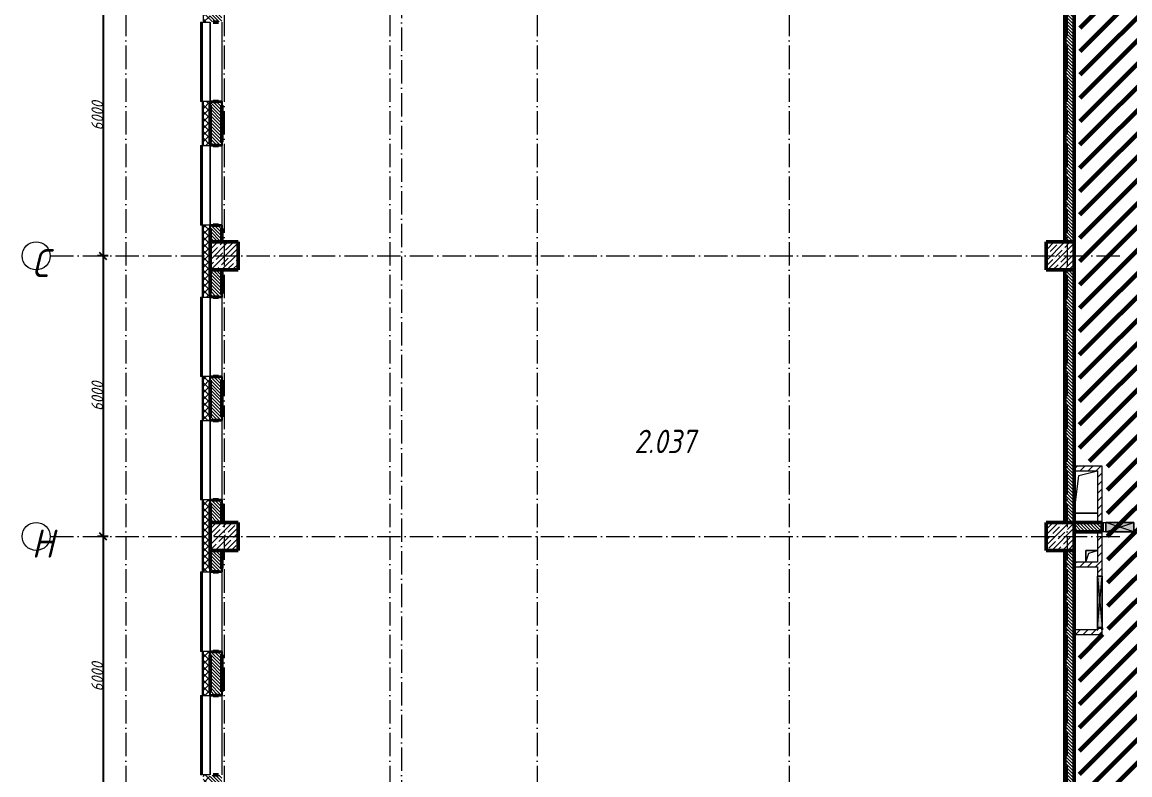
# Model space of a CAD drawing. Header units: millimetres. Extents: x -606178 to 312196, y -19338 to 632709.
# Drawn here: x -198175 to -174459, y 471375 to 487475 of the extents above; entities that cross this region are included whole.
import ezdxf

# ---------------------------------------------------------------- set-up
doc = ezdxf.new("R2010")
doc.units = ezdxf.units.MM
doc.linetypes.add('50_200_ШТРИХ_1Т_ш5_п1_п1_', pattern=[700, 500, -100, 0, -100])
for name, color, linetype, lineweight in [('6.4.1) Окр пт с инж. ПТ2.16', 3, 'Continuous', 60), ('A-____-____-DIMS', 7, 'Continuous', 9), ('A-DETL-GENF-OTLN', 7, 'Continuous', 9), ('A-FLOR-____-OTLN', 7, 'Continuous', 9), ('A-GENM-____-MCUT', 7, 'Continuous', 25), ('A-GENM-____-OTLN', 7, 'Continuous', 9), ('A-GENM-____-OTLN-1', 7, 'Continuous', 25), ('A-GLAZ-____-OTLN', 7, 'Continuous', 9), ('A-WALL-____-MCUT-2', 7, 'Continuous', 50), ('A-WALL-____-MCUT-3', 7, 'Continuous', 9), ('A-WALL-____-OTLN', 7, 'Continuous', 9), ('A-WALL-____-PATT-1', 7, 'Continuous', 9), ('A-WALL-FNSH-MCUT-1', 7, 'Continuous', 9), ('I-WALL-____-OTLN', 7, 'Continuous', 9), ('S-COLS-____-MCUT', 7, 'Continuous', 50), ('S-COLS-____-OTLN', 7, 'Continuous', 9), ('S-GRID-____-IDEN', 7, 'Continuous', 9), ('S-GRID-____-OTLN-1', 7, '50_200_ШТРИХ_1Т_ш5_п1_п1_', 9), ('Марки помещений', 7, 'Continuous', 9)]:
    doc.layers.add(name, color=color, linetype=linetype, lineweight=lineweight)
doc.layers.add('A-GLAZ-____-OTLN-1', color=7, linetype='Continuous', lineweight=9, true_color=0xc0c0c0)
doc.styles.add('ISOCPEUR_I', font='isocpeui.ttf', dxfattribs={"width": 0.9, "height": 2.5})
doc.styles.add('ISOCPEUR_I_3', font='isocpeui.ttf', dxfattribs={"width": 0.85, "height": 2.2})
doc.styles.add('ISOCPEUR_I_9', font='isocpeui.ttf', dxfattribs={"width": 0.9, "height": 250})
doc.dimstyles.new('ISO-2_5_0_9К_БОЛЬШОЙ_ОСИ', dxfattribs={"dimscale": 304.8, "dimtxt": 248.995294, "dimasz": 0.492126, "dimexe": 0.393701, "dimexo": 0, "dimgap": 0, "dimtad": 1, "dimdec": 0, "dimzin": 0, "dimdsep": 46, "dimtxsty": 'ISOCPEUR_I_9', "dimblk1": 'OBLIQUE', "dimblk2": 'OBLIQUE', "dimsah": 1, "dimcen": 0.09, "dimdle": 0.393701, "dimazin": 0, "dimtfac": 1, "dimtdec": 4, "dimtix": 1, "dimtmove": 0, "dimatfit": 3, "dimfxl": 1, "dimtvp": 1, "dimtolj": 1, "dimtzin": 0, "dimarcsym": 2})
pattern_1 = [(135, (-264901.3, 451794.26), (-35.35534, -35.35534), [])]
pattern_2 = [(45, (-264901.3, 451794.26), (-84.85281, 84.85281), [])]

# ---------------------------------------------------------------- blocks, each defined once
blk = doc.blocks.new('BSC_Колонна _Прямоугольная - 600х600-V10-АР1_План отверстий 2 этажа в осях 1-64_А-ГГ')
at = {"layer": 'S-COLS-____-OTLN'}
h = blk.add_hatch(dxfattribs=at)
h.set_pattern_fill('FP_38', color=256, style=0, pattern_type=2)
h.set_pattern_definition([(45, (-71050, -30681.04), (-114.04925, 114.04925), []), (45, (-70935.95, -30681.04), (-114.04925, 114.04925), [201.613, -40.323, 3.353, -36.97])])
h.paths.add_polyline_path([(-300, -300), (300, -300), (300, 300), (-300, 300)], flags=0)
at = {"layer": 'S-COLS-____-MCUT'}
for p, q in [((300, 300), (-300, 300)), ((-300, 300), (-300, -300)), ((300, -300), (300, 300)), ((-300, -300), (300, -300))]:
    blk.add_line(p, q, dxfattribs=at)
blk = doc.blocks.new('BSC_Колонна _Прямоугольная - 600х600-V11-АР1_План отверстий 2 этажа в осях 1-64_А-ГГ')
at = {"layer": 'S-COLS-____-OTLN'}
h = blk.add_hatch(dxfattribs=at)
h.set_pattern_fill('FP_39', color=256, style=0, pattern_type=2)
h.set_pattern_definition([(45, (-71050, -24681.04), (-114.04925, 114.04925), []), (45, (-70935.95, -24681.04), (-114.04925, 114.04925), [201.613, -40.323, 3.353, -36.97])])
h.paths.add_polyline_path([(-300, -300), (300, -300), (300, 300), (-300, 300), (-300, 135)], flags=0)
at = {"layer": 'S-COLS-____-MCUT'}
for p, q in [((300, 300), (-300, 300)), ((-300, 300), (-300, -300)), ((300, -300), (300, 300)), ((-300, -300), (300, -300))]:
    blk.add_line(p, q, dxfattribs=at)
blk = doc.blocks.new('BSC_Колонна _Прямоугольная - 600х600-V13-АР1_План отверстий 2 этажа в осях 1-64_А-ГГ')
at = {"layer": 'S-COLS-____-OTLN'}
h = blk.add_hatch(dxfattribs=at)
h.set_pattern_fill('FP_42', color=256, style=0, pattern_type=2)
h.set_pattern_definition([(45, (-88950, -30681.04), (-114.04925, 114.04925), []), (45, (-88835.95, -30681.04), (-114.04925, 114.04925), [201.613, -40.323, 3.353, -36.97])])
h.paths.add_polyline_path([(-300, -300), (300, -300), (300, 300), (-300, 300)], flags=0)
at = {"layer": 'S-COLS-____-MCUT'}
for p, q in [((300, 300), (-300, 300)), ((-300, 300), (-300, -300)), ((300, -300), (300, 300)), ((-300, -300), (300, -300))]:
    blk.add_line(p, q, dxfattribs=at)
blk = doc.blocks.new('BSC_Колонна _Прямоугольная - 600х600-V14-АР1_План отверстий 2 этажа в осях 1-64_А-ГГ')
at = {"layer": 'S-COLS-____-OTLN'}
h = blk.add_hatch(dxfattribs=at)
h.set_pattern_fill('FP_43', color=256, style=0, pattern_type=2)
h.set_pattern_definition([(45, (-88950, -24681.04), (-114.04925, 114.04925), []), (45, (-88835.95, -24681.04), (-114.04925, 114.04925), [201.613, -40.323, 3.353, -36.97])])
h.paths.add_polyline_path([(-300, -300), (300, -300), (300, 300), (-300, 300), (-300, 135)], flags=0)
at = {"layer": 'S-COLS-____-MCUT'}
for p, q in [((300, 300), (-300, 300)), ((-300, 300), (-300, -300)), ((300, -300), (300, 300)), ((-300, -300), (300, -300))]:
    blk.add_line(p, q, dxfattribs=at)
blk = doc.blocks.new('Фахверк_СКБ_Уголок - 250_2700-27497298-АР1_План отверстий 2 этажа в осях 1-64_А-ГГ')
at = {"layer": 'A-GENM-____-MCUT'}
for p, q in [((200, 181), (125, 181)), ((125, 181), (125, 106)), ((125, 106), (131, 106)), ((131, 106), (131, 175)), ((131, 175), (200, 175)), ((200, 175), (200, 181)), ((131, -6), (125, -6)), ((125, -6), (125, -81)), ((125, -81), (200, -81)), ((131, -75), (131, -6)), ((200, -75), (131, -75)), ((200, -81), (200, -75))]:
    blk.add_line(p, q, dxfattribs=at)
blk = doc.blocks.new('AR_Отверстие прямоугольное _в плите_ - AR_Отверстие прямоугольное _в плите_-30552785-АР1_План отверстий 2 этажа в осях 1-64_А-ГГ')
at = {"layer": 'A-GENM-____-OTLN'}
for p, q in [((-250, -450), (-150, 350)), ((-150, 350), (250, 450)), ((-250, -450), (250, -450))]:
    blk.add_line(p, q, dxfattribs=at)
blk = doc.blocks.new('AR_Отверстие прямоугольное _в плите_ - AR_Отверстие прямоугольное _в плите_-V176-АР1_План отверстий 2 этажа в осях 1-64_А-ГГ')
at = {"layer": 'A-GENM-____-OTLN'}
for p, q in [((125, 125), (-125, 125)), ((-125, 125), (-125, -125)), ((-125, -125), (-63, 63)), ((-63, 63), (125, 125))]:
    blk.add_line(p, q, dxfattribs=at)
blk = doc.blocks.new('Отлив_СКБ - Отлив витража_СФТК-31883956-АР1_План отверстий 2 этажа в осях 1-64_А-ГГ')
at = {"layer": 'A-GLAZ-____-OTLN-1'}
for points in [[(0, 3), (0, 2), (1700, 3), (1700, 37), (0, 37)], [(0, 2), (0, 0), (1700, 0), (1700, 2)]]:
    blk.add_hatch(color=256, dxfattribs=at).paths.add_polyline_path(points, flags=0)
at = {"layer": 'A-GLAZ-____-OTLN'}
for p, q in [((0, 3), (0, 37)), ((1700, 37), (0, 37)), ((0, 2), (1700, 2)), ((1700, 37), (1700, 3)), ((1700, 0), (0, 0))]:
    blk.add_line(p, q, dxfattribs=at)
blk = doc.blocks.new('154_Фахверк_СКБ_Швеллер - Тип_100_3960_зеркало-V199-АР1_План отверстий 2 этажа в осях 1-64_А-ГГ')
at = {"layer": 'A-GENM-____-MCUT'}
for p, q in [((175, 50), (125, 50)), ((128, 47), (175, 47)), ((128, -47), (128, 47)), ((175, 47), (175, 50)), ((125, -50), (175, -50)), ((175, -47), (128, -47)), ((175, -50), (175, -47))]:
    blk.add_line(p, q, dxfattribs=at)
blk = doc.blocks.new('AR_Отверстие прямоугольное _в стене_ - AR_Отверстие прямоугольное _в стене__ЭОМ-36813478-АР1_План отверстий 2 этажа в осях 1-64_А-ГГ')
at = {"layer": 'A-GLAZ-____-OTLN'}
blk.add_hatch(color=256, dxfattribs=at).paths.add_polyline_path([(300, 100), (-300, 100), (-300, -100), (300, -100), (300, 65)], flags=0)
at = {"layer": 'A-DETL-GENF-OTLN'}
for p, q in [((-300, -100), (-300, 100)), ((-300, 100), (300, 100)), ((300, 100), (-300, -100)), ((-300, 100), (300, -100)), ((300, 100), (-300, 100)), ((-300, 100), (-300, -100)), ((300, 100), (300, -100)), ((300, -100), (300, 100)), ((300, -100), (-300, -100)), ((-300, -100), (300, -100))]:
    blk.add_line(p, q, dxfattribs=at)
blk = doc.blocks.new('AR_Отверстие прямоугольное _в стене_ - AR_Отверстие прямоугольное _в стене__ОВ-36943067-АР1_План отверстий 2 этажа в осях 1-64_А-ГГ')
at = {"layer": 'A-GLAZ-____-OTLN'}
blk.add_hatch(color=256, dxfattribs=at).paths.add_polyline_path([(-550, -50), (550, -50), (550, 50), (-550, 50)], flags=0)
at = {"layer": 'A-DETL-GENF-OTLN'}
for p, q in [((-550, -50), (-550, 50)), ((-550, 50), (550, 50)), ((550, 50), (-550, -50)), ((-550, 50), (550, -50)), ((550, 50), (-550, 50)), ((-550, 50), (-550, -50)), ((550, 50), (550, -50)), ((550, -50), (550, 50)), ((550, -50), (-550, -50)), ((-550, -50), (550, -50))]:
    blk.add_line(p, q, dxfattribs=at)
blk = doc.blocks.new('Ось сетки - Круг_Ø6_00__ISO-2_5_0_9K_-25732049-АР1_План отверстий 1 этажа в осях 1-64_А-ГГ')
at = {"layer": 'S-GRID-____-IDEN'}
blk.add_circle((0, 0), 3, dxfattribs=at)
blk = doc.blocks.new('_Oblique')
at = {"color": 0, "linetype": 'ByBlock', "lineweight": -2}
blk.add_line((-0.5, -0.5), (0.5, 0.5), dxfattribs=at)
blk = doc.blocks.new('*D4621')
at = {"layer": 'A-____-____-DIMS', "color": 0, "lineweight": -2, "transparency": 16777216}
for p, q in [((-196441, 488595), (-196441, 482355)), ((-196335, 488475), (-196561, 488475)), ((-196335, 482475), (-196561, 482475))]:
    blk.add_line(p, q, dxfattribs=at)
at = {"layer": 'Defpoints', "color": 0, "transparency": 16777216}
for p in [(-196335, 488475), (-196441, 482475), (-196335, 482475)]:
    blk.add_point(p, dxfattribs=at)
at = {"layer": 'A-____-____-DIMS', "color": 0, "lineweight": -2, "transparency": 16777216, "xscale": 150, "yscale": 150, "zscale": 150}
for p, rotation in [((-196441, 488475), 90), ((-196441, 482475), 270)]:
    blk.add_blockref('_Oblique', p, dxfattribs=dict(at, rotation=rotation))
at = {"layer": 'A-____-____-DIMS', "color": 0, "transparency": 16777216, "insert": (-196566, 485475), "char_height": 250, "width": 758.48, "attachment_point": 5, "rotation": 90, "style": 'ISOCPEUR_I_9'}
blk.add_mtext('\\A1;6000', dxfattribs=at)
blk = doc.blocks.new('*D4622')
at = {"layer": 'A-____-____-DIMS', "color": 0, "lineweight": -2, "transparency": 16777216}
for p, q in [((-196335, 482475), (-196561, 482475)), ((-196441, 482595), (-196441, 476355)), ((-196335, 476475), (-196561, 476475))]:
    blk.add_line(p, q, dxfattribs=at)
at = {"layer": 'Defpoints', "color": 0, "transparency": 16777216}
for p in [(-196335, 482475), (-196441, 476475), (-196335, 476475)]:
    blk.add_point(p, dxfattribs=at)
at = {"layer": 'A-____-____-DIMS', "color": 0, "lineweight": -2, "transparency": 16777216, "xscale": 150, "yscale": 150, "zscale": 150}
for p, rotation in [((-196441, 482475), 90), ((-196441, 476475), 270)]:
    blk.add_blockref('_Oblique', p, dxfattribs=dict(at, rotation=rotation))
at = {"layer": 'A-____-____-DIMS', "color": 0, "transparency": 16777216, "insert": (-196566, 479475), "char_height": 250, "width": 758.48, "attachment_point": 5, "rotation": 90, "style": 'ISOCPEUR_I_9'}
blk.add_mtext('\\A1;6000', dxfattribs=at)
blk = doc.blocks.new('*D4623')
at = {"layer": 'A-____-____-DIMS', "color": 0, "lineweight": -2, "transparency": 16777216}
for p, q in [((-196335, 476475), (-196561, 476475)), ((-196441, 476595), (-196441, 470355)), ((-196335, 470475), (-196561, 470475))]:
    blk.add_line(p, q, dxfattribs=at)
at = {"layer": 'Defpoints', "color": 0, "transparency": 16777216}
for p in [(-196335, 476475), (-196441, 470475), (-196335, 470475)]:
    blk.add_point(p, dxfattribs=at)
at = {"layer": 'A-____-____-DIMS', "color": 0, "lineweight": -2, "transparency": 16777216, "xscale": 150, "yscale": 150, "zscale": 150}
for p, rotation in [((-196441, 476475), 90), ((-196441, 470475), 270)]:
    blk.add_blockref('_Oblique', p, dxfattribs=dict(at, rotation=rotation))
at = {"layer": 'A-____-____-DIMS', "color": 0, "transparency": 16777216, "insert": (-196566, 473475), "char_height": 250, "width": 758.48, "attachment_point": 5, "rotation": 90, "style": 'ISOCPEUR_I_9'}
blk.add_mtext('\\A1;6000', dxfattribs=at)

msp = doc.modelspace()

# ---------------------------------------------------------------- hatches: boundary and pattern name
at = {"layer": '6.4.1) Окр пт с инж. ПТ2.16'}
h = msp.add_hatch(dxfattribs=at)
h.set_pattern_fill('ANSI31', color=256, scale=111)
h.paths.add_polyline_path([(-171763.3011, 493763.3011), (-172313.3011, 493763.3011), (-172282.8065, 494690.3933), (-175508.8065, 494690.3933), (-175539.3011, 478087.3011), (-174939.3011, 478087.3011), (-174939.3011, 476875.3011), (-171763.3011, 476875.3011)])
h.paths.add_polyline_path([(-171763.3011, 476875.3011), (-174939.3011, 476875.3011), (-174924.1531, 474383.4251), (-175540.0709, 474375.3011), (-175539.3011, 471331.8405), (-175539.3011, 457987.3011), (-175039.3011, 457987.3011), (-175039.3011, 450237.3011), (-172099.3011, 450237.3011), (-172099.3011, 450487.3011), (-171763.3011, 476575.3011)])
at = {"layer": 'A-WALL-____-PATT-1'}
h = msp.add_hatch(dxfattribs=at)
h.set_pattern_fill('FP_1', color=256, style=0, pattern_type=2)
h.set_pattern_definition([(45, (-264901.3, 451794.26), (-70.71068, 70.71068), []), (135, (-264901.3, 451794.26), (-70.71068, -70.71068), [])])
h.paths.add_polyline_path([(-194301.3011, 464125.3011), (-194151.3011, 464125.3011), (-194151.3011, 465420.3011), (-194157.3011, 465420.3011), (-194157.3011, 465495.3011), (-194301.3011, 465495.3011)], flags=0)
h.paths.add_polyline_path([(-194157.3011, 467195.3011), (-194157.3011, 467270.3011), (-194151.3011, 467270.3011), (-194151.3011, 468060.3011), (-194157.3011, 468060.3011), (-194157.3011, 468135.3011), (-194301.3011, 468135.3011), (-194301.3011, 467195.3011), (-194216.4192, 467195.3011)], flags=0)
h.paths.add_polyline_path([(-194216.4192, 469835.3011), (-194157.3011, 469835.3011), (-194157.3011, 469910.3011), (-194151.3011, 469910.3011), (-194151.3011, 471300.3011), (-194157.3011, 471300.3011), (-194157.3011, 471375.3011), (-194301.3011, 471375.3011), (-194301.3011, 469835.3011)], flags=0)
h.paths.add_polyline_path([(-194157.3011, 473075.3011), (-194157.3011, 473150.3011), (-194151.3011, 473150.3011), (-194151.3011, 473940.3011), (-194157.3011, 473940.3011), (-194157.3011, 474015.3011), (-194301.3011, 474015.3011), (-194301.3011, 473075.3011), (-194216.4192, 473075.3011)], flags=0)
h.paths.add_polyline_path([(-194216.4192, 475715.3011), (-194157.3011, 475715.3011), (-194157.3011, 475790.3011), (-194151.3011, 475790.3011), (-194151.3011, 477180.3011), (-194157.3011, 477180.3011), (-194157.3011, 477255.3011), (-194301.3011, 477255.3011), (-194301.3011, 475715.3011)], flags=0)
h.paths.add_polyline_path([(-194216.4192, 478955.3011), (-194157.3011, 478955.3011), (-194157.3011, 479030.3011), (-194151.3011, 479030.3011), (-194151.3011, 479820.3011), (-194157.3011, 479820.3011), (-194157.3011, 479895.3011), (-194301.3011, 479895.3011), (-194301.3011, 478955.3011)], flags=0)
h.paths.add_polyline_path([(-194157.3011, 481595.3011), (-194157.3011, 481670.3011), (-194151.3011, 481670.3011), (-194151.3011, 483060.3011), (-194157.3011, 483060.3011), (-194157.3011, 483135.3011), (-194301.3011, 483135.3011), (-194301.3011, 481595.3011), (-194216.4192, 481595.3011)], flags=0)
h.paths.add_polyline_path([(-194157.3011, 484835.3011), (-194157.3011, 484910.3011), (-194151.3011, 484910.3011), (-194151.3011, 485700.3011), (-194157.3011, 485700.3011), (-194157.3011, 485775.3011), (-194301.3011, 485775.3011), (-194301.3011, 484835.3011), (-194216.4192, 484835.3011)], flags=0)
h.paths.add_polyline_path([(-194216.4192, 487475.3011), (-194157.3011, 487475.3011), (-194157.3011, 487550.3011), (-194151.3011, 487550.3011), (-194151.3011, 488940.3011), (-194157.3011, 488940.3011), (-194157.3011, 489015.3011), (-194301.3011, 489015.3011), (-194301.3011, 487475.3011)], flags=0)
h.paths.add_polyline_path([(-194216.4192, 490715.3011), (-194157.3011, 490715.3011), (-194157.3011, 490790.3011), (-194151.3011, 490790.3011), (-194151.3011, 491580.3011), (-194157.3011, 491580.3011), (-194157.3011, 491655.3011), (-194301.3011, 491655.3011), (-194301.3011, 490715.3011)], flags=0)
h.paths.add_polyline_path([(-194157.3011, 493355.3011), (-194157.3011, 493430.3011), (-194151.3011, 493430.3011), (-194151.3011, 494875.3011), (-194301.3011, 494875.3011), (-194301.3011, 493355.3011), (-194216.4192, 493355.3011)], flags=0)
h = msp.add_hatch(dxfattribs=at)
h.set_pattern_fill('FP_6', color=256, style=0, pattern_type=2)
h.set_pattern_definition(pattern_1)
h.paths.add_polyline_path([(-193901.3011, 482775.3011), (-193901.3011, 483129.3011), (-193970.3011, 483129.3011), (-193970.3011, 483135.3011), (-194082.3011, 483135.3011), (-194082.3011, 483129.3011), (-194151.3011, 483129.3011), (-194151.3011, 482775.3011), (-193970.3011, 482775.3011)], flags=0)
h.paths.add_polyline_path([(-194082.3011, 484835.3011), (-193970.3011, 484835.3011), (-193970.3011, 484841.3011), (-193901.3011, 484841.3011), (-193901.3011, 485769.3011), (-193970.3011, 485769.3011), (-193970.3011, 485775.3011), (-194082.3011, 485775.3011), (-194082.3011, 485769.3011), (-194151.3011, 485769.3011), (-194151.3011, 484841.3011), (-194082.3011, 484841.3011)], flags=0)
h.paths.add_polyline_path([(-193970.3011, 487475.3011), (-193970.3011, 487481.3011), (-193901.3011, 487481.3011), (-193901.3011, 488175.3011), (-194151.3011, 488175.3011), (-194151.3011, 487481.3011), (-194082.3011, 487481.3011), (-194082.3011, 487475.3011)], flags=0)
h = msp.add_hatch(dxfattribs=at)
h.set_pattern_fill('FP_6', color=256, style=0, pattern_type=2)
h.set_pattern_definition(pattern_1)
h.paths.add_polyline_path([(-175651.3011, 482775.3011), (-175651.3011, 488175.3011), (-175851.3011, 488175.3011), (-175851.3011, 482775.3011)], flags=0)
h = msp.add_hatch(dxfattribs=at)
h.set_pattern_fill('FP_6', color=256, style=0, pattern_type=2)
h.set_pattern_definition(pattern_1)
h.paths.add_polyline_path([(-194082.3011, 476775.3011), (-193901.3011, 476775.3011), (-193901.3011, 477249.3011), (-193970.3011, 477249.3011), (-193970.3011, 477255.3011), (-194082.3011, 477255.3011), (-194082.3011, 477249.3011), (-194151.3011, 477249.3011), (-194151.3011, 476775.3011)], flags=0)
h.paths.add_polyline_path([(-194082.3011, 478955.3011), (-193970.3011, 478955.3011), (-193970.3011, 478961.3011), (-193901.3011, 478961.3011), (-193901.3011, 479889.3011), (-193970.3011, 479889.3011), (-193970.3011, 479895.3011), (-194082.3011, 479895.3011), (-194082.3011, 479889.3011), (-194151.3011, 479889.3011), (-194151.3011, 478961.3011), (-194082.3011, 478961.3011)], flags=0)
h.paths.add_polyline_path([(-193970.3011, 481595.3011), (-193970.3011, 481601.3011), (-193901.3011, 481601.3011), (-193901.3011, 482175.3011), (-194151.3011, 482175.3011), (-194151.3011, 481601.3011), (-194082.3011, 481601.3011), (-194082.3011, 481595.3011)], flags=0)
h = msp.add_hatch(dxfattribs=at)
h.set_pattern_fill('FP_6', color=256, style=0, pattern_type=2)
h.set_pattern_definition(pattern_1)
h.paths.add_polyline_path([(-175651.3011, 476775.3011), (-175651.3011, 482175.3011), (-175851.3011, 482175.3011), (-175851.3011, 476775.3011)], flags=0)
h = msp.add_hatch(dxfattribs=at)
h.set_pattern_fill('FP_4', color=256, style=0, pattern_type=2)
h.set_pattern_definition(pattern_2)
h.paths.add_polyline_path([(-175151.3011, 477875.3011), (-175051.3011, 477875.3011), (-175051.3011, 477975.3011), (-175651.3011, 477975.3011), (-175651.3011, 477875.3011)], flags=0)
h = msp.add_hatch(dxfattribs=at)
h.set_pattern_fill('FP_4', color=256, style=0, pattern_type=2)
h.set_pattern_definition(pattern_2)
h.paths.add_polyline_path([(-175051.3011, 476775.3011), (-175051.3011, 477875.3011), (-175151.3011, 477875.3011), (-175151.3011, 476775.3011)], flags=0)
h = msp.add_hatch(dxfattribs=at)
h.set_pattern_fill('FP_6', color=256, style=0, pattern_type=2)
h.set_pattern_definition(pattern_1)
h.paths.add_polyline_path([(-175051.3011, 476575.3011), (-175051.3011, 476775.3011), (-175651.3011, 476775.3011), (-175651.3011, 476575.3011)], flags=0)
h = msp.add_hatch(dxfattribs=at)
h.set_pattern_fill('FP_4', color=256, style=0, pattern_type=2)
h.set_pattern_definition(pattern_2)
h.paths.add_polyline_path([(-175148.3011, 474475.3011), (-175054.3011, 474475.3011), (-175054.7826, 474522.3011), (-175148.3011, 474522.3011)], flags=0)
h.paths.add_polyline_path([(-175151.3011, 475625.3011), (-175051.3011, 475625.3011), (-175051.3011, 476575.3011), (-175151.3011, 476575.3011), (-175151.3011, 475825.3011)], flags=0)
h = msp.add_hatch(dxfattribs=at)
h.set_pattern_fill('FP_6', color=256, style=0, pattern_type=2)
h.set_pattern_definition(pattern_1)
h.paths.add_polyline_path([(-193901.3011, 470775.3011), (-193901.3011, 471369.3011), (-193970.3011, 471369.3011), (-193970.3011, 471375.3011), (-194082.3011, 471375.3011), (-194082.3011, 471369.3011), (-194151.3011, 471369.3011), (-194151.3011, 470775.3011), (-194082.3011, 470775.3011)], flags=0)
h.paths.add_polyline_path([(-193970.3011, 473075.3011), (-193970.3011, 473081.3011), (-193901.3011, 473081.3011), (-193901.3011, 474009.3011), (-193970.3011, 474009.3011), (-193970.3011, 474015.3011), (-194082.3011, 474015.3011), (-194082.3011, 474009.3011), (-194151.3011, 474009.3011), (-194151.3011, 473081.3011), (-194082.3011, 473081.3011), (-194082.3011, 473075.3011)], flags=0)
h.paths.add_polyline_path([(-193970.3011, 475715.3011), (-193970.3011, 475721.3011), (-193901.3011, 475721.3011), (-193901.3011, 476175.3011), (-194151.3011, 476175.3011), (-194151.3011, 475721.3011), (-194082.3011, 475721.3011), (-194082.3011, 475715.3011)], flags=0)
h = msp.add_hatch(dxfattribs=at)
h.set_pattern_fill('FP_6', color=256, style=0, pattern_type=2)
h.set_pattern_definition(pattern_1)
h.paths.add_polyline_path([(-175651.3011, 470775.3011), (-175651.3011, 476175.3011), (-175851.3011, 476175.3011), (-175851.3011, 470775.3011)], flags=0)
h = msp.add_hatch(dxfattribs=at)
h.set_pattern_fill('FP_4', color=256, style=0, pattern_type=2)
h.set_pattern_definition(pattern_2)
h.paths.add_polyline_path([(-175151.3011, 475825.3011), (-175151.3011, 475925.3011), (-175651.3011, 475925.3011), (-175651.3011, 475825.3011)], flags=0)
h = msp.add_hatch(dxfattribs=at)
h.set_pattern_fill('FP_4', color=256, style=0, pattern_type=2)
h.set_pattern_definition(pattern_2)
h.paths.add_polyline_path([(-175051.3011, 474375.3011), (-175051.3011, 474475.3011), (-175651.3011, 474475.3011), (-175651.3011, 474375.3011), (-175148.3011, 474375.3011)], flags=0)

# ---------------------------------------------------------------- linework, layer by layer
at = {"layer": 'A-FLOR-____-OTLN'}
for p, q in [((-175151.3011, 476975.3011), (-175651.3011, 476975.3011)), ((-175401.3011, 476175.3011), (-175151.3011, 476175.3011)), ((-175401.3011, 475925.3011), (-175401.3011, 476175.3011))]:
    msp.add_line(p, q, dxfattribs=at)
at = {"layer": 'A-WALL-____-MCUT-2'}
for p, q in [((-175851.3011, 488175.3011), (-175851.3011, 482775.3011)), ((-175651.3011, 482775.3011), (-175651.3011, 488175.3011)), ((-194082.3011, 487475.3011), (-193970.3011, 487475.3011)), ((-194151.3011, 484910.3011), (-194151.3011, 485700.3011)), ((-194151.3011, 485700.3011), (-194151.3011, 484910.3011)), ((-193970.3011, 485775.3011), (-194082.3011, 485775.3011)), ((-193901.3011, 484910.3011), (-193901.3011, 485700.3011)), ((-194082.3011, 484835.3011), (-193970.3011, 484835.3011)), ((-193970.3011, 483135.3011), (-194082.3011, 483135.3011)), ((-194151.3011, 482775.3011), (-194151.3011, 483060.3011)), ((-194151.3011, 483060.3011), (-194151.3011, 482775.3011)), ((-193901.3011, 482775.3011), (-193901.3011, 483060.3011)), ((-194151.3011, 481670.3011), (-194151.3011, 482175.3011)), ((-194151.3011, 482175.3011), (-194151.3011, 481670.3011)), ((-193901.3011, 481670.3011), (-193901.3011, 482175.3011)), ((-175851.3011, 482175.3011), (-175851.3011, 476775.3011)), ((-175651.3011, 476775.3011), (-175651.3011, 482175.3011)), ((-194082.3011, 481595.3011), (-193970.3011, 481595.3011)), ((-194151.3011, 479030.3011), (-194151.3011, 479820.3011)), ((-194151.3011, 479820.3011), (-194151.3011, 479030.3011)), ((-193970.3011, 479895.3011), (-194082.3011, 479895.3011)), ((-193901.3011, 479030.3011), (-193901.3011, 479820.3011)), ((-194082.3011, 478955.3011), (-193970.3011, 478955.3011)), ((-194151.3011, 476775.3011), (-194151.3011, 477180.3011)), ((-194151.3011, 477180.3011), (-194151.3011, 476775.3011)), ((-193970.3011, 477255.3011), (-194082.3011, 477255.3011)), ((-193901.3011, 476775.3011), (-193901.3011, 477180.3011)), ((-175051.3011, 476775.3011), (-175651.3011, 476775.3011)), ((-175051.3011, 476575.3011), (-175051.3011, 476775.3011)), ((-175651.3011, 476575.3011), (-175051.3011, 476575.3011)), ((-194151.3011, 475790.3011), (-194151.3011, 476175.3011)), ((-194151.3011, 476175.3011), (-194151.3011, 475790.3011)), ((-193901.3011, 475790.3011), (-193901.3011, 476175.3011)), ((-175851.3011, 476175.3011), (-175851.3011, 470775.3011)), ((-175651.3011, 470775.3011), (-175651.3011, 476175.3011)), ((-194082.3011, 475715.3011), (-193970.3011, 475715.3011)), ((-194151.3011, 473150.3011), (-194151.3011, 473940.3011)), ((-194151.3011, 473940.3011), (-194151.3011, 473150.3011)), ((-193970.3011, 474015.3011), (-194082.3011, 474015.3011)), ((-193901.3011, 473150.3011), (-193901.3011, 473940.3011)), ((-194082.3011, 473075.3011), (-193970.3011, 473075.3011)), ((-193970.3011, 471375.3011), (-194082.3011, 471375.3011))]:
    msp.add_line(p, q, dxfattribs=at)
at = {"layer": 'A-WALL-____-MCUT-3'}
for p, q in [((-194301.3011, 489015.3011), (-194301.3011, 487475.3011)), ((-194301.3011, 487475.3011), (-194157.3011, 487475.3011)), ((-194313.3011, 485775.3011), (-194313.3011, 484835.3011)), ((-194308.3011, 485775.3011), (-194308.3011, 484835.3011)), ((-194157.3011, 485775.3011), (-194301.3011, 485775.3011)), ((-194301.3011, 485775.3011), (-194301.3011, 484835.3011)), ((-194301.3011, 484835.3011), (-194157.3011, 484835.3011)), ((-194313.3011, 483135.3011), (-194313.3011, 481595.3011)), ((-194308.3011, 483135.3011), (-194308.3011, 481595.3011)), ((-194157.3011, 483135.3011), (-194301.3011, 483135.3011)), ((-194301.3011, 483135.3011), (-194301.3011, 481595.3011)), ((-194301.3011, 481595.3011), (-194157.3011, 481595.3011)), ((-194313.3011, 479895.3011), (-194313.3011, 478955.3011)), ((-194308.3011, 479895.3011), (-194308.3011, 478955.3011)), ((-194157.3011, 479895.3011), (-194301.3011, 479895.3011)), ((-194301.3011, 479895.3011), (-194301.3011, 478955.3011)), ((-194301.3011, 478955.3011), (-194157.3011, 478955.3011)), ((-194313.3011, 477255.3011), (-194313.3011, 475715.3011)), ((-194308.3011, 477255.3011), (-194308.3011, 475715.3011)), ((-194157.3011, 477255.3011), (-194301.3011, 477255.3011)), ((-194301.3011, 477255.3011), (-194301.3011, 475715.3011)), ((-194301.3011, 475715.3011), (-194157.3011, 475715.3011)), ((-194313.3011, 474015.3011), (-194313.3011, 473075.3011)), ((-194308.3011, 474015.3011), (-194308.3011, 473075.3011)), ((-194157.3011, 474015.3011), (-194301.3011, 474015.3011)), ((-194301.3011, 474015.3011), (-194301.3011, 473075.3011)), ((-194301.3011, 473075.3011), (-194157.3011, 473075.3011)), ((-194157.3011, 471375.3011), (-194301.3011, 471375.3011))]:
    msp.add_line(p, q, dxfattribs=at)
at = {"layer": 'A-WALL-____-OTLN'}
for p, q in [((-194151.3011, 487475.3011), (-194151.3011, 485775.3011)), ((-194151.3011, 485775.3011), (-194151.3011, 487475.3011)), ((-193901.3011, 487475.3011), (-193901.3011, 485775.3011)), ((-194151.3011, 484835.3011), (-194151.3011, 483135.3011)), ((-194151.3011, 483135.3011), (-194151.3011, 484835.3011)), ((-193901.3011, 484835.3011), (-193901.3011, 483135.3011)), ((-194151.3011, 481595.3011), (-194151.3011, 479895.3011)), ((-194151.3011, 479895.3011), (-194151.3011, 481595.3011)), ((-193901.3011, 481595.3011), (-193901.3011, 479895.3011)), ((-194151.3011, 478955.3011), (-194151.3011, 477255.3011)), ((-194151.3011, 477255.3011), (-194151.3011, 478955.3011)), ((-193901.3011, 478955.3011), (-193901.3011, 477255.3011)), ((-194151.3011, 475715.3011), (-194151.3011, 474015.3011)), ((-194151.3011, 474015.3011), (-194151.3011, 475715.3011)), ((-193901.3011, 475715.3011), (-193901.3011, 474015.3011)), ((-194151.3011, 473075.3011), (-194151.3011, 471375.3011)), ((-194151.3011, 471375.3011), (-194151.3011, 473075.3011)), ((-193901.3011, 473075.3011), (-193901.3011, 471375.3011))]:
    msp.add_line(p, q, dxfattribs=at)
at = {"layer": 'A-WALL-FNSH-MCUT-1'}
for p, q in [((-194301.3011, 485775.3011), (-194321.3011, 485775.3011)), ((-194321.3011, 485775.3011), (-194321.3011, 484835.3011)), ((-194321.3011, 484835.3011), (-194301.3011, 484835.3011)), ((-194301.3011, 483135.3011), (-194321.3011, 483135.3011)), ((-194321.3011, 483135.3011), (-194321.3011, 481595.3011)), ((-194321.3011, 481595.3011), (-194301.3011, 481595.3011)), ((-194301.3011, 479895.3011), (-194321.3011, 479895.3011)), ((-194321.3011, 479895.3011), (-194321.3011, 478955.3011)), ((-194321.3011, 478955.3011), (-194301.3011, 478955.3011)), ((-175051.3011, 477975.3011), (-175651.3011, 477975.3011)), ((-175651.3011, 477975.3011), (-175651.3011, 477875.3011)), ((-175651.3011, 477875.3011), (-175151.3011, 477875.3011)), ((-175151.3011, 477875.3011), (-175151.3011, 476775.3011)), ((-175051.3011, 476775.3011), (-175051.3011, 477975.3011)), ((-194301.3011, 477255.3011), (-194321.3011, 477255.3011)), ((-194321.3011, 477255.3011), (-194321.3011, 475715.3011)), ((-175151.3011, 476775.3011), (-175051.3011, 476775.3011)), ((-175151.3011, 476575.3011), (-175151.3011, 475925.3011)), ((-175051.3011, 475625.3011), (-175051.3011, 476575.3011)), ((-175151.3011, 475925.3011), (-175651.3011, 475925.3011)), ((-175651.3011, 475925.3011), (-175651.3011, 475825.3011)), ((-175651.3011, 475825.3011), (-175151.3011, 475825.3011)), ((-175151.3011, 475825.3011), (-175151.3011, 475625.3011)), ((-194321.3011, 475715.3011), (-194301.3011, 475715.3011)), ((-175151.3011, 474475.3011), (-175651.3011, 474475.3011)), ((-175651.3011, 474475.3011), (-175651.3011, 474375.3011)), ((-175651.3011, 474375.3011), (-175051.3011, 474375.3011)), ((-175051.3011, 474375.3011), (-175051.3011, 474475.3011)), ((-194301.3011, 474015.3011), (-194321.3011, 474015.3011)), ((-194321.3011, 474015.3011), (-194321.3011, 473075.3011)), ((-194321.3011, 473075.3011), (-194301.3011, 473075.3011))]:
    msp.add_line(p, q, dxfattribs=at)
at = {"layer": 'I-WALL-____-OTLN'}
for p, q in [((-175051.3011, 476775.3011), (-174971.3011, 476775.3011)), ((-174971.3011, 476575.3011), (-175051.3011, 476575.3011))]:
    msp.add_line(p, q, dxfattribs=at)
at = {"layer": 'S-GRID-____-OTLN-1'}
for p, q in [((-195951.3011, 501675.2188), (-195951.3011, 447559.231)), ((-193851.3011, 501675.2188), (-193851.3011, 447559.231)), ((-190301.3011, 501675.2188), (-190301.3011, 463125.3011)), ((-187151.3011, 501675.2188), (-187151.3011, 460364.1588)), ((-181751.3011, 501675.2188), (-181751.3011, 463616.9934)), ((-175801.3011, 501675.2188), (-175801.3011, 447311.6528)), ((-190051.3011, 501362.3448), (-190051.3011, 463125.3011)), ((-197574.5306, 482475.3011), (-174582.5138, 482475.3011)), ((-197574.5306, 476475.3011), (-174582.5138, 476475.3011))]:
    msp.add_line(p, q, dxfattribs=at)

# ---------------------------------------------------------------- block references
at = {"layer": 'A-GENM-____-OTLN'}
for name, p in [('AR_Отверстие прямоугольное _в плите_ - AR_Отверстие прямоугольное _в плите_-30552785-АР1_План отверстий 2 этажа в осях 1-64_А-ГГ', (-175401.3011, 477425.3011)), ('AR_Отверстие прямоугольное _в плите_ - AR_Отверстие прямоугольное _в плите_-V176-АР1_План отверстий 2 этажа в осях 1-64_А-ГГ', (-175276.3011, 476050.3011))]:
    msp.add_blockref(name, p, dxfattribs=at)
at = {"layer": 'A-GENM-____-OTLN-1'}
for name, p, rotation in [('Фахверк_СКБ_Уголок - 250_2700-27497298-АР1_План отверстий 2 этажа в осях 1-64_А-ГГ', (-194076.3011, 485900.3011), 269.9999999999999), ('Фахверк_СКБ_Уголок - 250_2700-27497298-АР1_План отверстий 2 этажа в осях 1-64_А-ГГ', (-193976.3011, 484710.3011), 89.99999999999991), ('Фахверк_СКБ_Уголок - 250_2700-27497298-АР1_План отверстий 2 этажа в осях 1-64_А-ГГ', (-194076.3011, 483260.3011), 269.9999999999999), ('Фахверк_СКБ_Уголок - 250_2700-27497298-АР1_План отверстий 2 этажа в осях 1-64_А-ГГ', (-193976.3011, 481470.3011), 89.99999999999991), ('Фахверк_СКБ_Уголок - 250_2700-27497298-АР1_План отверстий 2 этажа в осях 1-64_А-ГГ', (-194076.3011, 480020.3011), 269.9999999999999), ('Фахверк_СКБ_Уголок - 250_2700-27497298-АР1_План отверстий 2 этажа в осях 1-64_А-ГГ', (-193976.3011, 478830.3011), 89.99999999999991), ('Фахверк_СКБ_Уголок - 250_2700-27497298-АР1_План отверстий 2 этажа в осях 1-64_А-ГГ', (-194076.3011, 477380.3011), 269.9999999999999), ('Фахверк_СКБ_Уголок - 250_2700-27497298-АР1_План отверстий 2 этажа в осях 1-64_А-ГГ', (-193976.3011, 475590.3011), 89.99999999999991), ('154_Фахверк_СКБ_Швеллер - Тип_100_3960_зеркало-V199-АР1_План отверстий 2 этажа в осях 1-64_А-ГГ', (-175101.3011, 474650.3011), 269.9999999999996), ('Фахверк_СКБ_Уголок - 250_2700-27497298-АР1_План отверстий 2 этажа в осях 1-64_А-ГГ', (-194076.3011, 474140.3011), 269.9999999999999), ('Фахверк_СКБ_Уголок - 250_2700-27497298-АР1_План отверстий 2 этажа в осях 1-64_А-ГГ', (-193976.3011, 472950.3011), 89.99999999999991)]:
    msp.add_blockref(name, p, dxfattribs=dict(at, rotation=rotation))
at = {"layer": 'A-GLAZ-____-OTLN'}
for name, p, rotation in [('Отлив_СКБ - Отлив витража_СФТК-31883956-АР1_План отверстий 2 этажа в осях 1-64_А-ГГ', (-194318.3011, 485775.3011), 90), ('Отлив_СКБ - Отлив витража_СФТК-31883956-АР1_План отверстий 2 этажа в осях 1-64_А-ГГ', (-194318.3011, 483135.3011), 90), ('Отлив_СКБ - Отлив витража_СФТК-31883956-АР1_План отверстий 2 этажа в осях 1-64_А-ГГ', (-194318.3011, 479895.3011), 90), ('Отлив_СКБ - Отлив витража_СФТК-31883956-АР1_План отверстий 2 этажа в осях 1-64_А-ГГ', (-194318.3011, 477255.3011), 90), ('AR_Отверстие прямоугольное _в стене_ - AR_Отверстие прямоугольное _в стене__ЭОМ-36813478-АР1_План отверстий 2 этажа в осях 1-64_А-ГГ', (-174671.3011, 476675.3011), 180), ('Отлив_СКБ - Отлив витража_СФТК-31883956-АР1_План отверстий 2 этажа в осях 1-64_А-ГГ', (-194318.3011, 474015.3011), 90), ('AR_Отверстие прямоугольное _в стене_ - AR_Отверстие прямоугольное _в стене__ОВ-36943067-АР1_План отверстий 2 этажа в осях 1-64_А-ГГ', (-175101.3011, 475075.3011), 89.99999999999962), ('Отлив_СКБ - Отлив витража_СФТК-31883956-АР1_План отверстий 2 этажа в осях 1-64_А-ГГ', (-194318.3011, 471375.3011), 90)]:
    msp.add_blockref(name, p, dxfattribs=dict(at, rotation=rotation))
at = {"layer": 'S-COLS-____-OTLN'}
for name, p in [('BSC_Колонна _Прямоугольная - 600х600-V10-АР1_План отверстий 2 этажа в осях 1-64_А-ГГ', (-193851.3011, 482475.3011)), ('BSC_Колонна _Прямоугольная - 600х600-V13-АР1_План отверстий 2 этажа в осях 1-64_А-ГГ', (-175951.3011, 482475.3011)), ('BSC_Колонна _Прямоугольная - 600х600-V11-АР1_План отверстий 2 этажа в осях 1-64_А-ГГ', (-193851.3011, 476475.3011)), ('BSC_Колонна _Прямоугольная - 600х600-V14-АР1_План отверстий 2 этажа в осях 1-64_А-ГГ', (-175951.3011, 476475.3011))]:
    msp.add_blockref(name, p, dxfattribs=at)
at = {"layer": 'S-GRID-____-IDEN', "xscale": 99.99999999999993, "yscale": 99.99999999999993, "zscale": 99.99999999999993, "rotation": 269.9999999999995}
for p in [(-197874.5306, 482475.3011), (-197874.5306, 476475.3011)]:
    msp.add_blockref('Ось сетки - Круг_Ø6_00__ISO-2_5_0_9K_-25732049-АР1_План отверстий 1 этажа в осях 1-64_А-ГГ', p, dxfattribs=at)

# ---------------------------------------------------------------- texts
at = {"layer": 'S-GRID-____-IDEN', "char_height": 600, "attachment_point": 1, "style": 'ISOCPEUR_I'}
for s, insert, width in [('\\fISOCPEUR|b0|i1|c204|p34|;\\W.9;С', (-197963.5101, 482621.9336), 202.02525), ('\\fISOCPEUR|b0|i1|c204|p34|;\\W.9;Н', (-197972.5101, 476621.9336), 223.670812)]:
    msp.add_mtext(s, dxfattribs=dict(at, insert=insert, width=width))
at = {"layer": 'Марки помещений', "insert": (-185068.1034, 478757.0628), "char_height": 500, "width": 785.65375, "attachment_point": 1, "style": 'ISOCPEUR_I_3'}
msp.add_mtext('2.037', dxfattribs=at)

# ---------------------------------------------------------------- dimensions: what is measured, and where the dimension line sits
at = {"layer": 'A-____-____-DIMS'}
for base, p1, p2, picture, middle in [((-196440.9431, 482475.3011), (-196334.8771, 488475.3011), (-196334.8771, 482475.3011), '*D4621', (-196565.9431, 485475.3011)), ((-196440.9431, 476475.3011), (-196334.8771, 482475.3011), (-196334.8771, 476475.3011), '*D4622', (-196565.9431, 479475.3011)), ((-196440.9431, 470475.3011), (-196334.8771, 476475.3011), (-196334.8771, 470475.3011), '*D4623', (-196565.9431, 473475.3011))]:
    dim = msp.add_linear_dim(base=base, p1=p1, p2=p2, angle=90, dimstyle='ISO-2_5_0_9К_БОЛЬШОЙ_ОСИ', override={"dimpost": '<>', "dimfxl": 6000}, dxfattribs=at)
    dim.commit()
    dim.dimension.update_dxf_attribs({"geometry": picture, "text_midpoint": middle})

doc.saveas('drawing.dxf')
